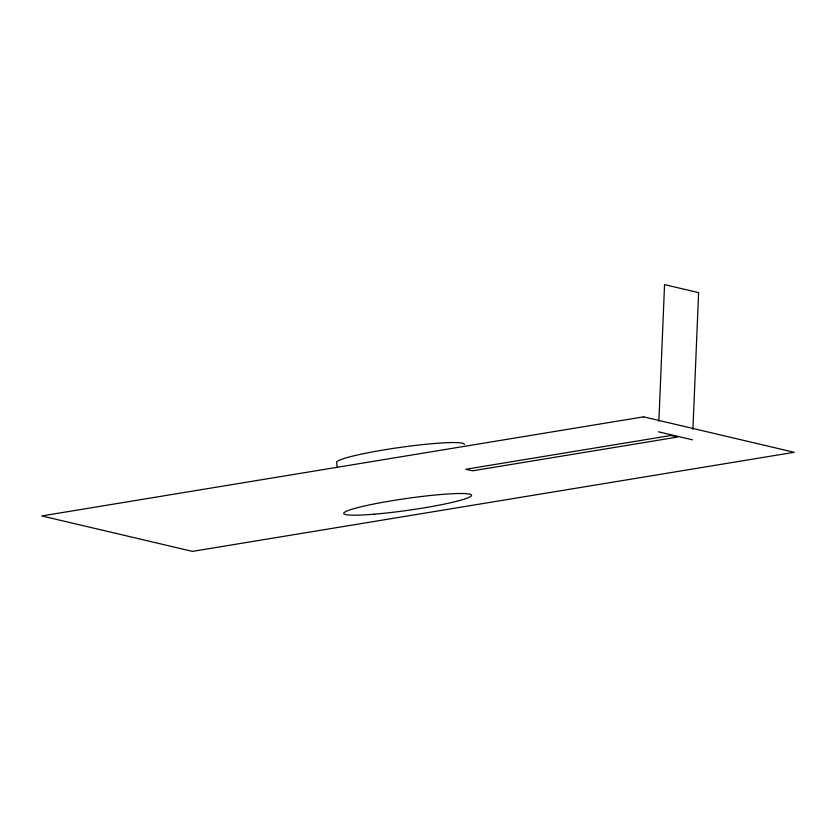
<?xml version="1.0" encoding="UTF-8"?>
<svg xmlns="http://www.w3.org/2000/svg" width="836" height="836" viewBox="0 0 836 836"><rect width="100%" height="100%" fill="white"/><g stroke="black" fill="none" stroke-linecap="round" stroke-linejoin="round"><path stroke-width="1.25" d="M658.872 421.386L664.557 284.616L698.614 292.631L692.919 429.39M658.434 431.804L692.49 439.82M337.253 467.324L336.532 462.235A64.529 5.957 -8.1 0 1 402.179 447.124A64.529 5.957 -8.1 0 1 464.273 444.543M643.574 416.84L41.8 515.937L192.426 551.384L794.2 452.297L643.574 416.84M670.911 435.493L465.83 469.268L472.476 470.825L677.557 437.061L670.911 435.493M374.173 514.192A64.529 5.957 -8.1 0 0 471.525 495.497A64.529 5.957 -8.1 0 0 377.266 503.335A64.529 5.957 -8.1 0 0 374.173 514.192"/></g></svg>
